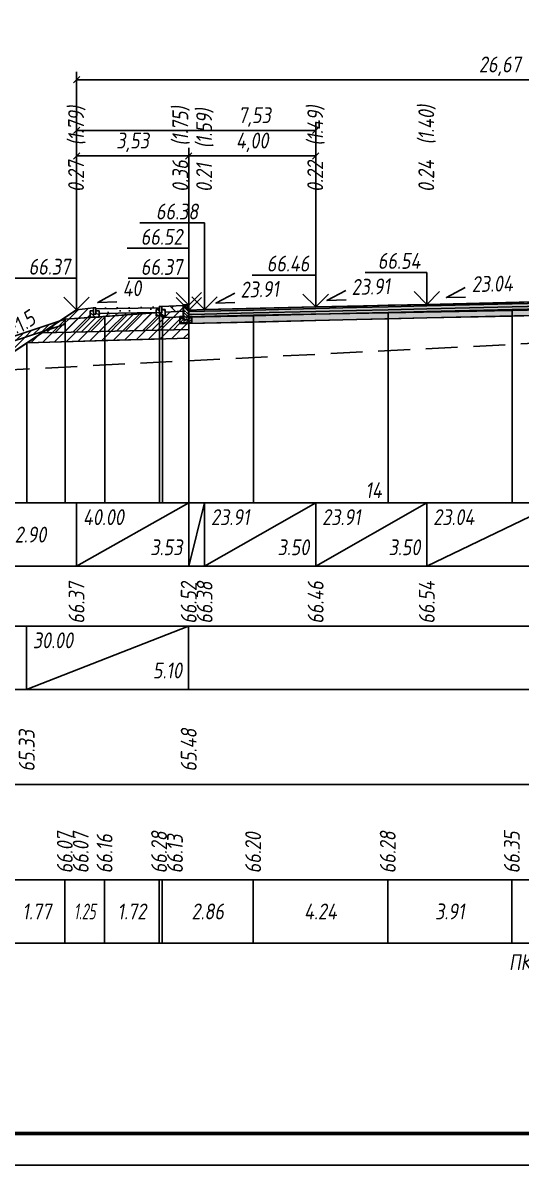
# Model space of a CAD drawing. Extents: x -717 to 1451, y -133302 to 233.
# Drawn here: x 111 to 189.5, y -124706.4 to -124526.3 of the extents above; entities that cross this region are included whole.
import ezdxf
from ezdxf.enums import TextEntityAlignment as Align

# ---------------------------------------------------------------- set-up
doc = ezdxf.new("R2010")
doc.units = 0
doc.linetypes.add('штриховая', pattern=[0.75, 0.5, -0.25])
for name, color, linetype in [('Интерполированный поперечник', 2, 'Continuous'), ('КОД_399', 252, 'Continuous'), ('Код_510', 7, 'Continuous'), ('Код_514', 1, 'Continuous'), ('Код_516', 1, 'Continuous'), ('Контур_0', 7, 'Continuous'), ('Контур_2660', 7, 'Continuous'), ('Контур_2665', 7, 'Continuous'), ('Контур_400', 7, 'Continuous'), ('Контур_508', 7, 'Continuous'), ('Контур_512', 7, 'Continuous'), ('Контур_513', 7, 'Continuous'), ('Красный поперечник', 1, 'Continuous'), ('Объём_2501', 7, 'Continuous'), ('Объём_2650', 7, 'Continuous'), ('Объём_2660', 7, 'Continuous'), ('Объём_2661', 7, 'Continuous'), ('Объём_2665', 7, 'Continuous'), ('Объём_2666', 7, 'Continuous'), ('Откосы', 7, 'Continuous'), ('Отметки покрытия', 7, 'Continuous'), ('Подписи поперечников', 7, 'Continuous'), ('Рабочие отметки', 7, 'Continuous'), ('Рабочие отметки доп.', 7, 'Continuous'), ('Слои выравнивания', 7, 'Continuous'), ('Таблица', 7, 'Continuous'), ('Уклоны проезжей части', 7, 'Continuous'), ('Черный поперечник', 3, 'Continuous')]:
    doc.layers.add(name, color=color, linetype=linetype)
for name, color, linetype, true_color in [('Контур_2540', 2, 'Continuous', 0xffff00), ('Контур_2562', 3, 'Continuous', 0x00ff00), ('Контур_2570', 7, 'Continuous', 0x80ff00), ('Контур_2725', 7, 'Continuous', 0x323232), ('Контур_2736', 4, 'Continuous', 0x00ffff), ('Контур_2760', 7, 'Continuous', 0x323232), ('Контур_2761', 7, 'Continuous', 0x323232), ('Контур_2762', 7, 'Continuous', 0x323232), ('Контур_2763', 7, 'Continuous', 0x323232), ('Контур_402', 7, 'Continuous', 0xff6464), ('Контур_703', 4, 'Continuous', 0x00ffff), ('Объём_2520', 7, 'Continuous', 0x80ffff), ('Объём_2540', 2, 'Continuous', 0xffff00), ('Объём_2562', 3, 'Continuous', 0x00ff00), ('Объём_2563', 7, 'Continuous', 0xff8000), ('Объём_2570', 7, 'Continuous', 0x80ff00), ('Объём_2600', 7, 'Continuous', 0x808000), ('Объём_2746', 2, 'Continuous', 0xffff00)]:
    doc.layers.add(name, color=color, linetype=linetype, true_color=true_color)
doc.styles.get("Standard").update_dxf_attribs({"font": 'txt', "height": 2.5})
doc.styles.add('М', font='romand.shx', dxfattribs={"width": 0.8, "oblique": 10, "height": 2.5})
doc.dimstyles.new('ISO-25', dxfattribs={"dimtxt": 2.5, "dimasz": 2.5, "dimexe": 1.25, "dimexo": 0.625, "dimtad": 1, "dimtxsty": 'Standard', "dimcen": 2.5, "dimadec": 0, "dimazin": 0, "dimtfac": 1, "dimtmove": 0, "dimatfit": 3, "dimfxl": 1, "dimarcsym": 0})

# ---------------------------------------------------------------- blocks, each defined once
blk = doc.blocks.new('_Oblique')
at = {"color": 0, "linetype": 'ByBlock', "lineweight": -2}
blk.add_line((-0.5, -0.5), (0.5, 0.5), dxfattribs=at)
blk = doc.blocks.new('*D3941')
at = {"color": 0, "lineweight": -2, "transparency": 16777216}
for p, q in [((119.51, -124570.98), (119.51, -124546.03)), ((137.18, -124571.03), (137.18, -124546.03)), ((119.51, -124547.28), (137.18, -124547.28))]:
    blk.add_line(p, q, dxfattribs=at)
at = {"layer": 'Defpoints', "color": 0, "transparency": 16777216}
for p in [(137.18, -124547.28), (119.51, -124571.61), (137.18, -124571.65)]:
    blk.add_point(p, dxfattribs=at)
at = {"color": 0, "lineweight": -2, "transparency": 16777216, "rotation": 180}
blk.add_blockref('_Oblique', (119.51, -124547.28), dxfattribs=at)
at = {"color": 0, "lineweight": -2, "transparency": 16777216}
blk.add_blockref('_Oblique', (137.18, -124547.28), dxfattribs=at)
at = {"color": 0, "transparency": 16777216, "insert": (128.34, -124545.16), "char_height": 2.5, "width": 10, "attachment_point": 5, "style": 'М'}
blk.add_mtext('3,53', dxfattribs=at)
blk = doc.blocks.new('*D3943')
at = {"color": 0, "lineweight": -2, "transparency": 16777216}
for p, q in [((137.18, -124571.03), (137.18, -124546.03)), ((157.18, -124570.55), (157.18, -124546.03)), ((137.18, -124547.28), (157.18, -124547.28))]:
    blk.add_line(p, q, dxfattribs=at)
at = {"layer": 'Defpoints', "color": 0, "transparency": 16777216}
for p in [(157.18, -124547.28), (137.18, -124571.65), (157.18, -124571.17)]:
    blk.add_point(p, dxfattribs=at)
at = {"color": 0, "lineweight": -2, "transparency": 16777216, "rotation": 180}
blk.add_blockref('_Oblique', (137.18, -124547.28), dxfattribs=at)
at = {"color": 0, "lineweight": -2, "transparency": 16777216}
blk.add_blockref('_Oblique', (157.18, -124547.28), dxfattribs=at)
at = {"color": 0, "transparency": 16777216, "insert": (147.18, -124545.16), "char_height": 2.5, "width": 9.1667, "attachment_point": 5, "style": 'М'}
blk.add_mtext('4,00', dxfattribs=at)
blk = doc.blocks.new('*D3946')
at = {"color": 0, "lineweight": -2, "transparency": 16777216}
for p, q in [((119.51, -124571.73), (119.51, -124542.03)), ((119.51, -124543.28), (157.18, -124543.28)), ((157.18, -124570.55), (157.18, -124542.03))]:
    blk.add_line(p, q, dxfattribs=at)
at = {"layer": 'Defpoints', "color": 0, "transparency": 16777216}
for p in [(157.18, -124543.28), (157.18, -124571.17), (119.51, -124572.36)]:
    blk.add_point(p, dxfattribs=at)
at = {"color": 0, "lineweight": -2, "transparency": 16777216, "rotation": 180}
blk.add_blockref('_Oblique', (119.51, -124543.28), dxfattribs=at)
at = {"color": 0, "lineweight": -2, "transparency": 16777216}
blk.add_blockref('_Oblique', (157.18, -124543.28), dxfattribs=at)
at = {"color": 0, "transparency": 16777216, "insert": (147.54, -124541.16), "char_height": 2.5, "width": 10, "attachment_point": 5, "style": 'М'}
blk.add_mtext('7,53', dxfattribs=at)
blk = doc.blocks.new('*D3947')
at = {"color": 0, "lineweight": -2, "transparency": 16777216}
for p, q in [((119.51, -124571.73), (119.51, -124534.03)), ((252.87, -124569.68), (252.87, -124534.03)), ((119.51, -124535.28), (252.87, -124535.28))]:
    blk.add_line(p, q, dxfattribs=at)
at = {"layer": 'Defpoints', "color": 0, "transparency": 16777216}
for p in [(252.87, -124535.28), (252.87, -124570.3), (119.51, -124572.36)]:
    blk.add_point(p, dxfattribs=at)
at = {"color": 0, "lineweight": -2, "transparency": 16777216, "rotation": 180}
blk.add_blockref('_Oblique', (119.51, -124535.28), dxfattribs=at)
at = {"color": 0, "lineweight": -2, "transparency": 16777216}
blk.add_blockref('_Oblique', (252.87, -124535.28), dxfattribs=at)
at = {"color": 0, "transparency": 16777216, "insert": (186.19, -124533.16), "char_height": 2.5, "width": 12.5, "attachment_point": 5, "style": 'М'}
blk.add_mtext('26,67', dxfattribs=at)
blk = doc.blocks.new('БР100.30.18')
at = {"linetype": 'Continuous', "lineweight": 13}
h = blk.add_hatch(dxfattribs=at)
h.set_pattern_fill('ANSI35', scale=5)
h.set_pattern_definition([(45, (-1504.996, -4799.2297), (-0.88388348, 0.88388348), []), (45, (-1504.1121, -4799.2297), (-0.88388348, 0.88388348), [1.5625, -0.3125, 0, -0.3125])])
h.paths.add_polyline_path([(0.3, 3.47), (1.8, 3.47), (1.8, -1.03), (0, -1.03), (0, 1.97)])
h = blk.add_hatch(dxfattribs=at)
h.set_pattern_fill('ANSI35', scale=5, angle=90)
h.set_pattern_definition([(135, (-1504.996, -4800.7297), (-0.88388348, -0.88388348), []), (135, (-1504.996, -4799.8458), (-0.88388348, -0.88388348), [1.5625, -0.3125, 0, -0.3125])])
h.paths.add_polyline_path([(-1, -0.03), (0, -0.03), (0, -1.03), (1.8, -1.03), (1.8, -0.03), (2.8, -0.03), (2.8, -2.03), (-1, -2.03)])
at = {"color": 7, "lineweight": 30}
blk.add_lwpolyline([(1.8, -1.03), (0, -1.03), (0, 1.97), (0.3, 3.47), (1.8, 3.47)], close=True, dxfattribs=at)
at = {"linetype": 'Continuous'}
blk.add_lwpolyline([(0, -0.03), (-1, -0.03), (-1, -2.03), (2.8, -2.03), (2.8, -0.03), (1.8, -0.03)], dxfattribs=at)

msp = doc.modelspace()

# ---------------------------------------------------------------- hatches: boundary and pattern name
at = {"linetype": 'Continuous', "lineweight": 13}
h = msp.add_hatch(dxfattribs=at)
h.set_pattern_fill('ANSI35', scale=5, angle=90)
h.set_pattern_definition([(135, (-1698.3851, -58843.6025), (-0.883883476, -0.883883476), []), (135, (-1698.3851, -58842.7186), (-0.883883476, -0.883883476), [1.5625, -0.3125, 0, -0.3125])])
h.paths.add_polyline_path([(123.061, -124571.731), (122.562, -124571.731), (122.561, -124572.231), (122.161, -124572.231), (122.161, -124571.731), (121.661, -124571.731), (121.661, -124572.731), (123.061, -124572.731)])
at = {"linetype": 'Continuous'}
h = msp.add_hatch(dxfattribs=at)
h.set_pattern_fill('ANSI31', color=256, scale=15, angle=45, style=0)
h.set_pattern_definition([(90, (-1752.8261, -129524.6555), (-1.875, 3e-16), [])])
h.paths.add_polyline_path([(122.561, -124571.231), (132.557, -124571.025), (132.557, -124571.225), (122.561, -124571.423)])
at = {"linetype": 'Continuous', "lineweight": 13}
h = msp.add_hatch(dxfattribs=at)
h.set_pattern_fill('ANSI35', scale=5, angle=90)
h.set_pattern_definition([(135, (-1708.7807, -58843.3964), (-0.883883476, -0.883883476), []), (135, (-1708.7807, -58842.5126), (-0.883883476, -0.883883476), [1.5625, -0.3125, 0, -0.3125])])
h.paths.add_polyline_path([(133.457, -124571.525), (132.957, -124571.525), (132.957, -124572.025), (132.557, -124572.025), (132.557, -124571.525), (132.057, -124571.525), (132.057, -124572.525), (133.457, -124572.525)])
at = {"linetype": 'Continuous'}
h = msp.add_hatch(dxfattribs=at)
h.set_pattern_fill('AR-HBONE', color=253, scale=0.3)
h.set_pattern_definition([(45, (-140.3899, -130376.874), (0, 1.69705627), [3.6, -1.2]), (135, (-139.5414, -130376.0254), (1e-16, 1.69705627), [3.6, -1.2])])
h.paths.add_polyline_path([(132.557, -124571.025), (132.557, -124572.025), (132.557, -124572.025)])
h.paths.add_polyline_path([(136.278, -124570.876), (132.957, -124571.025), (132.957, -124571.525), (133.457, -124571.525), (133.457, -124571.903), (136.278, -124571.777)])
at = {"layer": 'КОД_399'}
h = msp.add_hatch(dxfattribs=at)
h.set_pattern_fill('AR-CONC', scale=0.7, angle=45, style=0)
h.set_pattern_definition([(95, (-1752.908, -129524.7447), (3.860864, 3.2396496), [0.525, -5.775]), (40, (-1752.908, -129524.7447), (-4.409945, 3.036377), [0.42, -4.62]), (145.45144, (-1752.5863, -129524.4747), (-0.549081, 6.2760265), [0.4461813, -4.907995]), (91.1842, (-1753.898, -129523.755), (6.101854, 4.4632964), [0.7875, -8.6625]), (141.63564, (-1753.3895, -129523.383), (-0.1953, 9.447982), [0.669272, -7.361996]), (36.18416, (-1753.898, -129523.755), (-0.1953, 9.447982), [0.63, -6.93]), (66, (-1753.1556, -129523.5073), (4.947401, 0.9616773), [0.525, -5.775]), (11, (-1753.1556, -129523.507), (-2.38496, 4.793659), [0.42, -4.62]), (116.45144, (-1752.7433, -129523.427), (2.562441, 5.7553363), [0.4461813, -4.907995]), (82.5, (-1752.908, -129524.7447), (-1.5875523, 1.7079287), [0, -4.564, 0, -4.69, 0, -4.6375]), (52.5, (-1752.908, -129524.7447), (-0.6501106, 3.2543661), [0, -2.674, 0, -4.459, 0, -1.7675]), (12.5, (-1754.0119, -129525.8485), (2.7539272, 2.5306453), [0, -1.75, 0, -5.46, 0, -7.245]), (2.5, (-1754.507, -129526.3435), (2.3911299, 3.3821186), [0, -2.275, 0, -3.626, 0, -5.145])])
h.paths.add_polyline_path([(123.061, -124571.731), (122.561, -124571.731), (122.561, -124571.423), (132.557, -124571.225), (132.557, -124571.525), (132.057, -124571.525), (132.057, -124571.985), (123.061, -124572.163)])
at = {"layer": 'Объём_2563'}
h = msp.add_hatch(dxfattribs=at)
h.set_pattern_fill('ANSI31', color=256, scale=0.3)
h.paths.add_polyline_path([(135.678, -124573.776), (134.756, -124574.698), (114.037, -124575.193), (119.507, -124571.547), (122.161, -124571.231), (122.161, -124571.731), (121.661, -124571.731), (121.661, -124572.731), (123.061, -124572.731), (123.061, -124572.163), (132.057, -124571.985), (132.057, -124572.525), (133.457, -124572.525), (133.457, -124571.903), (136.278, -124571.777), (136.279, -124572.591), (135.779, -124572.591), (135.78, -124573.591), (137.178, -124573.59), (137.178, -124573.74)])
h.paths.add_polyline_path([(248.483, -124572.389), (246.983, -124572.388), (246.983, -124570.238), (252.867, -124570.241), (257.445, -124573.293), (249.383, -124573.289)])
at = {"layer": 'Объём_2570'}
h = msp.add_hatch(dxfattribs=at)
h.set_pattern_fill('ANSI31', color=256, scale=0.2)
h.paths.add_polyline_path([(117.715, -124573.794), (108.888, -124576.736), (105, -124578.178), (105, -124577.428), (108.888, -124575.986), (117.719, -124573.041)])
h.paths.add_polyline_path([(233.678, -124571.893), (240.445, -124573.824), (242.307, -124574.266), (249.212, -124574.801), (256.65, -124574.571), (257.897, -124574.559), (266.235, -124574.251), (266.235, -124575.001), (257.897, -124575.309), (256.65, -124575.321), (249.212, -124575.551), (242.307, -124575.016), (240.445, -124574.574), (233.678, -124572.643)])
at = {"layer": 'Объём_2600'}
h = msp.add_hatch(dxfattribs=at)
h.set_pattern_fill('ANSI31', color=6, scale=0.4)
h.paths.add_polyline_path([(137.178, -124576.012), (111.66, -124576.778), (105, -124581.218), (94.693, -124581.739), (102.02, -124579.284), (108.888, -124576.736), (117.715, -124573.794), (117.719, -124573.041), (132.564, -124572.001), (133.064, -124572.751), (137.178, -124572.655)])
h.paths.add_polyline_path([(263.559, -124576.035), (261.894, -124576.035), (261.894, -124576.259), (215.604, -124574.87), (215.604, -124571.088), (224.669, -124570.827), (225.329, -124570.83), (231.64, -124571.312), (231.64, -124572.062), (240.445, -124574.574), (242.307, -124575.016), (249.212, -124575.551), (256.65, -124575.321), (257.897, -124575.309), (265.044, -124575.045)])
at = {"layer": 'Слои выравнивания'}
for color, points in [(2, [(137.178, -124571.59), (139.678, -124571.53), (147.379, -124571.346), (157.178, -124571.112), (163.584, -124570.958), (168.586, -124570.839), (174.678, -124570.693), (188.139, -124570.383), (195.428, -124570.215), (195.428, -124570.465), (188.139, -124570.633), (174.678, -124570.943), (168.586, -124571.089), (163.584, -124571.208), (157.178, -124571.362), (147.379, -124571.596), (139.678, -124571.78), (137.178, -124571.84)]), (3, [(137.178, -124571.84), (139.678, -124571.78), (147.379, -124571.596), (157.178, -124571.362), (163.584, -124571.208), (168.586, -124571.089), (174.678, -124570.943), (188.139, -124570.633), (195.428, -124570.465), (195.428, -124570.915), (188.139, -124571.083), (174.678, -124571.393), (168.586, -124571.539), (163.584, -124571.658), (157.178, -124571.812), (147.379, -124572.046), (139.678, -124572.23), (137.178, -124572.29)]), (4, [(137.178, -124572.29), (139.678, -124572.23), (147.379, -124572.046), (157.178, -124571.812), (163.584, -124571.658), (168.586, -124571.539), (174.678, -124571.393), (188.139, -124571.083), (195.428, -124570.915), (195.428, -124571.365), (188.139, -124571.533), (174.678, -124571.843), (168.586, -124571.989), (163.584, -124572.108), (157.178, -124572.262), (147.379, -124572.496), (139.678, -124572.68), (137.178, -124572.74)]), (5, [(137.178, -124572.74), (139.678, -124572.68), (147.379, -124572.496), (157.178, -124572.262), (163.584, -124572.108), (168.586, -124571.989), (174.678, -124571.843), (188.139, -124571.533), (195.428, -124571.365), (195.428, -124572.365), (188.139, -124572.533), (174.678, -124572.843), (168.586, -124572.989), (163.584, -124573.108), (157.178, -124573.262), (147.379, -124573.496), (139.678, -124573.68), (137.178, -124573.74)])]:
    msp.add_hatch(color=color, dxfattribs=at).paths.add_polyline_path(points)

# ---------------------------------------------------------------- linework, layer by layer
at = {"flags": 128}
msp.add_lwpolyline([(-30.054, -124706.421), (389.946, -124706.421), (389.946, -124409.421), (-30.054, -124409.421)], close=True, dxfattribs=at)
at = {"const_width": 0.6, "flags": 128}
msp.add_lwpolyline([(-10.054, -124701.421), (384.946, -124701.421), (384.946, -124414.421), (-10.054, -124414.421)], close=True, dxfattribs=at)
for points in [[(122.161, -124571.731), (121.661, -124571.731), (121.661, -124572.731), (123.061, -124572.731), (123.061, -124571.731), (122.561, -124571.731), (122.561, -124572.231), (122.161, -124572.231), (122.161, -124571.731)], [(122.561, -124571.231), (122.161, -124571.231), (122.161, -124572.231), (122.561, -124572.231), (122.561, -124571.231)], [(122.561, -124571.423), (132.557, -124571.225)], [(123.061, -124572.163), (132.057, -124571.985)], [(132.557, -124571.525), (132.057, -124571.525), (132.057, -124572.525), (133.457, -124572.525), (133.457, -124571.525), (132.957, -124571.525), (132.957, -124572.025), (132.557, -124572.025), (132.557, -124571.525)], [(132.957, -124571.025), (132.557, -124571.025), (132.557, -124572.025), (132.957, -124572.025), (132.957, -124571.025)], [(132.957, -124571.025), (136.278, -124570.876), (136.278, -124571.777), (133.457, -124571.903), (133.457, -124571.525), (132.957, -124571.525), (132.957, -124571.025)]]:
    msp.add_lwpolyline(points)
at = {"layer": 'Интерполированный поперечник', "linetype": 'штриховая', "ltscale": 10, "flags": 128}
msp.add_lwpolyline([(92.141, -124581.868), (242.233, -124574.28)], dxfattribs=at)
at = {"layer": 'Код_510'}
for p, q in [((117.66, -124671.421), (117.66, -124661.421)), ((117.665, -124671.421), (117.665, -124661.421)), ((123.921, -124671.421), (123.921, -124661.421)), ((132.51, -124671.421), (132.51, -124661.421)), ((133.01, -124671.421), (133.01, -124661.421)), ((147.325, -124671.421), (147.325, -124661.421)), ((168.532, -124671.421), (168.532, -124661.421)), ((188.085, -124671.421), (188.085, -124661.421))]:
    msp.add_line(p, q, dxfattribs=at)
at = {"layer": 'Код_514'}
for p, q in [((119.507, -124612), (119.507, -124602)), ((119.507, -124612), (137.178, -124602)), ((137.178, -124612), (137.178, -124602)), ((137.178, -124612), (137.178, -124602)), ((137.178, -124612), (139.678, -124602)), ((139.678, -124612), (139.678, -124602)), ((139.678, -124612), (157.178, -124602)), ((157.178, -124612), (157.178, -124602)), ((157.178, -124612), (174.678, -124602)), ((174.678, -124612), (174.678, -124602)), ((174.678, -124612), (195.428, -124602))]:
    msp.add_line(p, q, dxfattribs=at)
at = {"layer": 'Код_516'}
for p, q in [((111.605, -124631.421), (111.605, -124621.421)), ((111.605, -124631.421), (137.124, -124621.421)), ((137.124, -124631.421), (137.124, -124621.421))]:
    msp.add_line(p, q, dxfattribs=at)
at = {"layer": 'Контур_0', "flags": 128}
for points in [[(119.507, -124571.547), (105, -124581.218), (105, -124581.218), (105, -124581.218), (105, -124581.218), (105, -124581.218), (105, -124581.218), (105, -124581.218), (105, -124581.218), (105, -124581.218), (105, -124581.218), (105, -124581.218), (105, -124581.218), (105, -124581.218), (105, -124581.218), (105, -124581.218)], [(119.507, -124571.547), (105, -124581.218)]]:
    msp.add_lwpolyline(points, dxfattribs=at)
at = {"layer": 'Контур_0', "color": 250, "flags": 128}
for points in [[(114.037, -124575.193), (134.756, -124574.698), (135.678, -124573.776), (137.178, -124573.74)], [(135.678, -124573.776), (137.178, -124573.74), (137.178, -124574.64), (134.756, -124574.698), (135.678, -124573.776), (135.678, -124573.776)]]:
    msp.add_lwpolyline(points, dxfattribs=at)
at = {"layer": 'Контур_2540', "flags": 128}
msp.add_lwpolyline([(137.178, -124576.012), (111.66, -124576.778), (114.037, -124575.193), (137.178, -124574.64), (137.178, -124576.012), (137.178, -124576.012)], dxfattribs=at)
at = {"layer": 'Контур_2562', "flags": 128}
msp.add_lwpolyline([(119.507, -124571.547), (119.507, -124571.547), (119.507, -124571.547), (119.507, -124571.547), (119.507, -124571.547)], dxfattribs=at)
at = {"layer": 'Контур_2570', "flags": 128}
msp.add_lwpolyline([(108.888, -124576.736), (117.715, -124573.794), (117.719, -124573.791), (117.719, -124573.041), (123.975, -124572.602), (132.564, -124572.001), (133.064, -124572.751), (147.379, -124572.418), (168.586, -124572.013), (188.139, -124571.644), (195.428, -124571.496), (215.604, -124571.088), (224.669, -124570.827), (225.329, -124570.83), (231.64, -124571.312), (231.64, -124572.062), (240.445, -124574.574), (242.307, -124575.016), (242.307, -124575.016), (249.212, -124575.551), (256.65, -124575.321), (257.897, -124575.309), (291.235, -124574.079)], dxfattribs=at)
at = {"layer": 'Контур_2660', "flags": 128}
msp.add_lwpolyline([(111.66, -124576.778), (137.178, -124576.012)], dxfattribs=at)
at = {"layer": 'Контур_2665', "flags": 128}
msp.add_lwpolyline([(119.507, -124571.547), (119.507, -124571.547)], dxfattribs=at)
at = {"layer": 'Контур_2725', "flags": 128}
msp.add_lwpolyline([(137.178, -124573.74), (139.678, -124573.68), (147.379, -124573.496), (157.178, -124573.262), (163.584, -124573.108), (168.586, -124572.989), (174.678, -124572.843), (188.139, -124572.533), (195.428, -124572.365), (201.777, -124572.368), (215.604, -124572.374)], dxfattribs=at)
at = {"layer": 'Контур_2736', "flags": 128}
msp.add_lwpolyline([(119.507, -124571.547), (105, -124581.218)], dxfattribs=at)
at = {"layer": 'Контур_2760', "flags": 128}
msp.add_lwpolyline([(137.178, -124571.59), (139.678, -124571.53), (147.379, -124571.346), (157.178, -124571.112), (163.584, -124570.958), (168.586, -124570.839), (174.678, -124570.693), (188.139, -124570.383), (195.428, -124570.215), (201.777, -124570.218), (215.604, -124570.224)], dxfattribs=at)
at = {"layer": 'Контур_2761', "flags": 128}
msp.add_lwpolyline([(137.178, -124571.84), (139.678, -124571.78), (147.379, -124571.596), (157.178, -124571.362), (163.584, -124571.208), (168.586, -124571.089), (174.678, -124570.943), (188.139, -124570.633), (195.428, -124570.465), (201.777, -124570.468), (215.604, -124570.474)], dxfattribs=at)
at = {"layer": 'Контур_2762', "flags": 128}
msp.add_lwpolyline([(137.178, -124572.29), (139.678, -124572.23), (147.379, -124572.046), (157.178, -124571.812), (163.584, -124571.658), (168.586, -124571.539), (174.678, -124571.393), (188.139, -124571.083), (195.428, -124570.915), (201.777, -124570.918), (215.604, -124570.924)], dxfattribs=at)
at = {"layer": 'Контур_2763', "flags": 128}
msp.add_lwpolyline([(137.178, -124572.74), (139.678, -124572.68), (147.379, -124572.496), (157.178, -124572.262), (163.584, -124572.108), (168.586, -124571.989), (174.678, -124571.843), (188.139, -124571.533), (195.428, -124571.365), (201.777, -124571.368), (215.604, -124571.374)], dxfattribs=at)
at = {"layer": 'Контур_400', "flags": 128}
msp.add_lwpolyline([(137.178, -124571.59), (139.678, -124571.53), (139.678, -124571.53), (157.178, -124571.112), (157.178, -124571.112), (157.178, -124571.112), (157.178, -124571.112), (174.678, -124570.693), (195.428, -124570.215)], dxfattribs=at)
at = {"layer": 'Контур_402', "flags": 128}
msp.add_lwpolyline([(111.66, -124576.778), (137.178, -124576.012), (137.178, -124573.74), (174.678, -124572.843), (195.428, -124572.365), (215.604, -124572.374), (215.604, -124574.87), (261.894, -124576.259)], dxfattribs=at)
at = {"layer": 'Контур_508', "flags": 128}
msp.add_lwpolyline([(105, -124581.218), (111.66, -124576.778), (137.178, -124576.012), (137.178, -124573.74), (174.678, -124572.843), (195.428, -124572.365), (215.604, -124572.374), (215.604, -124574.87), (261.894, -124576.259), (261.894, -124576.035), (263.559, -124576.035), (266.235, -124574.251)], dxfattribs=at)
at = {"layer": 'Контур_512', "flags": 128}
msp.add_lwpolyline([(105, -124581.218), (111.66, -124576.778), (137.178, -124576.012)], dxfattribs=at)
at = {"layer": 'Контур_513', "flags": 128}
msp.add_lwpolyline([(105, -124581.218), (111.66, -124576.778), (137.178, -124576.012), (137.178, -124573.74), (174.678, -124572.843), (195.428, -124572.365), (215.604, -124572.374), (215.604, -124574.87), (261.894, -124576.259), (261.894, -124576.035), (263.559, -124576.035), (266.235, -124574.251)], dxfattribs=at)
at = {"layer": 'Контур_703', "flags": 128}
msp.add_lwpolyline([(119.507, -124571.547), (105, -124581.218)], dxfattribs=at)
at = {"layer": 'Красный поперечник'}
for p, q in [((174.678, -124570.693), (195.428, -124570.215)), ((105, -124581.218), (119.507, -124571.547)), ((137.178, -124571.59), (139.678, -124571.53)), ((139.678, -124571.53), (157.178, -124571.112)), ((157.178, -124571.112), (174.678, -124570.693)), ((111.66, -124576.778), (111.66, -124602)), ((137.178, -124576.012), (137.178, -124602))]:
    msp.add_line(p, q, dxfattribs=at)
at = {"layer": 'Объём_2501', "flags": 128}
for points in [[(137.178, -124571.59), (139.678, -124571.53), (139.678, -124571.53), (157.178, -124571.112), (157.178, -124571.112), (157.178, -124571.112), (157.178, -124571.112), (174.678, -124570.693), (195.428, -124570.215)], [(137.178, -124571.59), (139.678, -124571.53), (139.678, -124571.53), (157.178, -124571.112)]]:
    msp.add_lwpolyline(points, dxfattribs=at)
at = {"layer": 'Объём_2520', "color": 250, "flags": 128}
msp.add_lwpolyline([(135.678, -124573.776), (137.178, -124573.74), (137.178, -124574.64), (134.756, -124574.698), (135.678, -124573.776), (135.678, -124573.776)], dxfattribs=at)
msp.add_lwpolyline([(135.678, -124573.776), (137.178, -124573.74), (137.178, -124574.64), (134.756, -124574.698), (135.678, -124573.776), (135.678, -124573.776)], dxfattribs=at)
at = {"layer": 'Объём_2540', "flags": 128}
msp.add_lwpolyline([(137.178, -124576.012), (111.66, -124576.778), (114.037, -124575.193), (137.178, -124574.64), (137.178, -124576.012), (137.178, -124576.012)], dxfattribs=at)
msp.add_lwpolyline([(137.178, -124576.012), (111.66, -124576.778), (114.037, -124575.193), (137.178, -124574.64), (137.178, -124576.012), (137.178, -124576.012)], dxfattribs=at)
at = {"layer": 'Объём_2562', "flags": 128}
msp.add_lwpolyline([(119.507, -124571.547), (119.507, -124571.547), (119.507, -124571.547), (119.507, -124571.547), (119.507, -124571.547)], dxfattribs=at)
msp.add_lwpolyline([(119.507, -124571.547), (119.507, -124571.547), (119.507, -124571.547), (119.507, -124571.547), (119.507, -124571.547)], dxfattribs=at)
at = {"layer": 'Объём_2563', "color": 250, "flags": 128}
msp.add_lwpolyline([(135.678, -124573.776), (134.756, -124574.698), (114.037, -124575.193), (119.507, -124571.547), (122.161, -124571.231), (122.161, -124571.731), (121.661, -124571.731), (121.661, -124572.731), (123.061, -124572.731), (123.061, -124572.163), (132.057, -124571.985), (132.057, -124572.525), (133.457, -124572.525), (133.457, -124571.903), (136.278, -124571.777), (136.279, -124572.591), (135.779, -124572.591), (135.78, -124573.591), (137.178, -124573.59), (137.178, -124573.74), (135.678, -124573.776), (135.678, -124573.776)], dxfattribs=at)
at = {"layer": 'Объём_2570', "flags": 128}
msp.add_lwpolyline([(117.715, -124573.794), (108.888, -124576.736), (105, -124578.178), (105, -124577.428), (108.888, -124575.986), (117.719, -124573.041), (117.715, -124573.794), (117.715, -124573.794)], dxfattribs=at)
msp.add_lwpolyline([(117.715, -124573.794), (108.888, -124576.736), (105, -124578.178), (105, -124577.428), (108.888, -124575.986), (117.719, -124573.041), (117.715, -124573.794), (117.715, -124573.794)], dxfattribs=at)
at = {"layer": 'Объём_2650', "flags": 128}
msp.add_lwpolyline([(137.178, -124576.012), (111.66, -124576.778), (105, -124581.218), (94.693, -124581.739), (102.02, -124579.284), (108.888, -124576.736), (117.715, -124573.794), (117.719, -124573.041), (132.564, -124572.001), (133.064, -124572.751), (137.178, -124572.655), (137.178, -124576.012), (137.178, -124576.012)], dxfattribs=at)
at = {"layer": 'Объём_2650', "color": 6, "flags": 128}
msp.add_lwpolyline([(137.178, -124576.012), (111.66, -124576.778), (105, -124581.218), (94.693, -124581.739), (102.02, -124579.284), (108.888, -124576.736), (117.715, -124573.794), (117.719, -124573.041), (132.564, -124572.001), (133.064, -124572.751), (137.178, -124572.655), (137.178, -124576.012), (137.178, -124576.012)], dxfattribs=at)
at = {"layer": 'Объём_2660', "flags": 128}
msp.add_lwpolyline([(111.66, -124576.778), (137.178, -124576.012)], dxfattribs=at)
msp.add_lwpolyline([(111.66, -124576.778), (137.178, -124576.012)], dxfattribs=at)
at = {"layer": 'Объём_2661', "flags": 128}
msp.add_lwpolyline([(119.507, -124571.547), (105, -124581.218)], dxfattribs=at)
msp.add_lwpolyline([(119.507, -124571.547), (105, -124581.218)], dxfattribs=at)
at = {"layer": 'Объём_2665', "flags": 128}
msp.add_lwpolyline([(119.507, -124571.547), (119.507, -124571.547)], dxfattribs=at)
msp.add_lwpolyline([(119.507, -124571.547), (119.507, -124571.547)], dxfattribs=at)
at = {"layer": 'Объём_2666', "flags": 128}
msp.add_lwpolyline([(119.507, -124571.547), (105, -124581.218)], dxfattribs=at)
msp.add_lwpolyline([(119.507, -124571.547), (105, -124581.218)], dxfattribs=at)
at = {"layer": 'Объём_2746', "flags": 128}
msp.add_lwpolyline([(117.715, -124573.794), (117.719, -124573.041), (132.564, -124572.001), (133.064, -124572.751), (133.064, -124576.136), (111.66, -124576.778), (114.556, -124574.847), (117.715, -124573.794), (117.715, -124573.794)], dxfattribs=at)
msp.add_lwpolyline([(117.715, -124573.794), (117.719, -124573.041), (132.564, -124572.001), (133.064, -124572.751), (133.064, -124576.136), (111.66, -124576.778), (114.556, -124574.847), (117.715, -124573.794), (117.715, -124573.794)], dxfattribs=at)
at = {"layer": 'Откосы', "color": 1, "flags": 128}
msp.add_lwpolyline([(125.854, -124570.292), (122.857, -124570.412), (125.795, -124568.793)], dxfattribs=at)
at = {"layer": 'Отметки покрытия', "color": 1}
for p, q in [((139.678, -124557.84), (129.483, -124557.84)), ((139.678, -124571.53), (139.678, -124557.84)), ((137.178, -124561.84), (127.464, -124561.84)), ((137.178, -124570.84), (137.178, -124561.84)), ((119.507, -124566.547), (109.38, -124566.547)), ((119.507, -124571.547), (119.507, -124566.547)), ((137.178, -124566.59), (127.629, -124566.59)), ((137.178, -124571.59), (137.178, -124566.59)), ((157.178, -124566.112), (147.193, -124566.112)), ((157.178, -124571.112), (157.178, -124566.112)), ((174.678, -124565.693), (164.99, -124565.693)), ((174.678, -124570.693), (174.678, -124565.693)), ((119.507, -124571.547), (117.507, -124569.547)), ((119.507, -124571.547), (121.507, -124569.547)), ((137.178, -124570.84), (135.178, -124568.84)), ((137.178, -124571.59), (135.178, -124569.59)), ((137.178, -124570.84), (139.178, -124568.84)), ((137.178, -124571.59), (139.178, -124569.59)), ((139.678, -124571.53), (137.678, -124569.53)), ((139.678, -124571.53), (141.678, -124569.53)), ((157.178, -124571.112), (155.178, -124569.112)), ((157.178, -124571.112), (159.178, -124569.112)), ((174.678, -124570.693), (172.678, -124568.693)), ((174.678, -124570.693), (176.678, -124568.693))]:
    msp.add_line(p, q, dxfattribs=at)
at = {"layer": 'Слои выравнивания'}
msp.add_line((137.178, -124571.59), (137.178, -124602), dxfattribs=at)
at = {"layer": 'Слои выравнивания', "color": 2, "flags": 128}
msp.add_lwpolyline([(137.178, -124571.59), (139.678, -124571.53), (147.379, -124571.346), (157.178, -124571.112), (163.584, -124570.958), (168.586, -124570.839), (174.678, -124570.693), (188.139, -124570.383), (195.428, -124570.215), (195.428, -124570.465), (188.139, -124570.633), (174.678, -124570.943), (168.586, -124571.089), (163.584, -124571.208), (157.178, -124571.362), (147.379, -124571.596), (139.678, -124571.78), (137.178, -124571.84)], close=True, dxfattribs=at)
at = {"layer": 'Слои выравнивания', "color": 3, "flags": 128}
msp.add_lwpolyline([(137.178, -124571.84), (139.678, -124571.78), (147.379, -124571.596), (157.178, -124571.362), (163.584, -124571.208), (168.586, -124571.089), (174.678, -124570.943), (188.139, -124570.633), (195.428, -124570.465), (195.428, -124570.915), (188.139, -124571.083), (174.678, -124571.393), (168.586, -124571.539), (163.584, -124571.658), (157.178, -124571.812), (147.379, -124572.046), (139.678, -124572.23), (137.178, -124572.29)], close=True, dxfattribs=at)
at = {"layer": 'Слои выравнивания', "color": 4, "flags": 128}
msp.add_lwpolyline([(137.178, -124572.29), (139.678, -124572.23), (147.379, -124572.046), (157.178, -124571.812), (163.584, -124571.658), (168.586, -124571.539), (174.678, -124571.393), (188.139, -124571.083), (195.428, -124570.915), (195.428, -124571.365), (188.139, -124571.533), (174.678, -124571.843), (168.586, -124571.989), (163.584, -124572.108), (157.178, -124572.262), (147.379, -124572.496), (139.678, -124572.68), (137.178, -124572.74)], close=True, dxfattribs=at)
at = {"layer": 'Слои выравнивания', "color": 5, "flags": 128}
msp.add_lwpolyline([(137.178, -124572.74), (139.678, -124572.68), (147.379, -124572.496), (157.178, -124572.262), (163.584, -124572.108), (168.586, -124571.989), (174.678, -124571.843), (188.139, -124571.533), (195.428, -124571.365), (195.428, -124572.365), (188.139, -124572.533), (174.678, -124572.843), (168.586, -124572.989), (163.584, -124573.108), (157.178, -124573.262), (147.379, -124573.496), (139.678, -124573.68), (137.178, -124573.74)], close=True, dxfattribs=at)
at = {"layer": 'Таблица'}
for p, q in [((80, -124602), (291.235, -124602)), ((80, -124612), (291.235, -124612)), ((80, -124621.421), (291.235, -124621.421)), ((79.946, -124631.421), (291.181, -124631.421)), ((79.946, -124646.421), (291.181, -124646.421)), ((79.946, -124661.421), (291.181, -124661.421)), ((79.946, -124671.421), (291.181, -124671.421))]:
    msp.add_line(p, q, dxfattribs=at)
at = {"layer": 'Уклоны проезжей части', "color": 1, "flags": 128}
for points in [[(161.955, -124569.997), (158.956, -124570.069), (161.92, -124568.497)], [(180.781, -124569.552), (177.782, -124569.621), (180.747, -124568.053)], [(125.854, -124570.292), (122.857, -124570.412), (125.795, -124568.793)], [(144.455, -124570.415), (141.456, -124570.487), (144.42, -124568.916)]]:
    msp.add_lwpolyline(points, dxfattribs=at)
at = {"layer": 'Черный поперечник', "color": 7}
for p, q in [((132.564, -124572.001), (132.564, -124602)), ((168.586, -124572.013), (168.586, -124602)), ((188.139, -124571.644), (188.139, -124602)), ((117.715, -124573.044), (117.715, -124602)), ((117.719, -124573.041), (117.719, -124602)), ((123.975, -124572.602), (123.975, -124602)), ((133.064, -124572.751), (133.064, -124602)), ((147.379, -124572.418), (147.379, -124602))]:
    msp.add_line(p, q, dxfattribs=at)
at = {"layer": 'Черный поперечник', "flags": 128}
msp.add_lwpolyline([(80, -124582), (92.121, -124581.85), (102.02, -124578.534), (108.888, -124575.986), (117.715, -124573.044), (117.719, -124573.041), (123.975, -124572.602), (132.564, -124572.001), (133.064, -124572.751), (147.379, -124572.418), (168.586, -124572.013), (188.139, -124571.644), (195.428, -124571.496), (215.604, -124571.088), (224.669, -124570.827), (225.329, -124570.83), (231.64, -124571.312), (240.445, -124573.824), (242.307, -124574.266), (249.212, -124574.801), (256.65, -124574.571), (257.897, -124574.559), (291.235, -124573.329)], dxfattribs=at)

# ---------------------------------------------------------------- block references
at = {"lineweight": 18, "xscale": -0.5, "yscale": 0.5, "zscale": 0.5, "rotation": 0.05553677703885818}
msp.add_blockref('БР100.30.18', (137.179, -124572.573), dxfattribs=at)

# ---------------------------------------------------------------- texts
at = {"layer": 'Код_510', "style": 'М', "oblique": 10, "width": 0.8}
for s, p in [('66.07', (117.66, -124660.421)), ('66.07', (120.16, -124660.421)), ('66.16', (123.921, -124660.421)), ('66.28', (132.51, -124660.421)), ('66.13', (135.01, -124660.421)), ('66.20', (147.325, -124660.421)), ('66.28', (168.532, -124660.421)), ('66.35', (188.085, -124660.421))]:
    msp.add_text(s, height=2.5, rotation=90, dxfattribs=at).set_placement(p, align=Align.MIDDLE_LEFT)
at = {"layer": 'Код_510', "style": 'М', "oblique": 10}
for s, width, p in [('1.77', 0.8, (113.247, -124666.421)), ('1.25', 0.6, (120.793, -124666.421)), ('1.72', 0.8, (128.216, -124666.421)), ('2.86', 0.8, (140.167, -124666.421)), ('4.24', 0.8, (157.929, -124666.421)), ('3.91', 0.8, (178.308, -124666.421))]:
    msp.add_text(s, height=2.5, dxfattribs=dict(at, width=width)).set_placement(p, align=Align.MIDDLE_CENTER)
at = {"layer": 'Код_514', "style": 'М', "oblique": 10, "width": 0.8}
for s, p in [('40.00', (120.507, -124603)), ('23.91', (140.678, -124603)), ('23.91', (158.178, -124603)), ('23.04', (175.678, -124603))]:
    msp.add_text(s, height=2.5, dxfattribs=at).set_placement(p, align=Align.TOP_LEFT)
msp.add_text('2.90', height=2.5, dxfattribs=at).set_placement((112.253, -124607), align=Align.MIDDLE_CENTER)
for s, p in [('3.53', (136.178, -124611)), ('3.50', (156.178, -124611)), ('3.50', (173.678, -124611))]:
    msp.add_text(s, height=2.5, dxfattribs=at).set_placement(p, align=Align.BOTTOM_RIGHT)
for s, p in [('66.37', (119.507, -124621.064)), ('66.52', (137.178, -124621.064)), ('66.38', (139.678, -124621.064)), ('66.46', (157.178, -124621.064)), ('66.54', (174.678, -124621.064))]:
    msp.add_text(s, height=2.5, rotation=90, dxfattribs=at).set_placement(p, align=Align.MIDDLE_LEFT)
at = {"layer": 'Код_516', "style": 'М', "oblique": 10, "width": 0.8}
msp.add_text('30.00', height=2.5, dxfattribs=at).set_placement((112.605, -124622.421), align=Align.TOP_LEFT)
msp.add_text('5.10', height=2.5, dxfattribs=at).set_placement((136.124, -124630.421), align=Align.BOTTOM_RIGHT)
for s, p in [('65.33', (111.66, -124644.371)), ('65.48', (137.178, -124644.371))]:
    msp.add_text(s, height=2.5, rotation=90, dxfattribs=at).set_placement(p, align=Align.MIDDLE_LEFT)
at = {"layer": 'Откосы', "color": 1, "style": 'М', "oblique": 10, "width": 0.8}
for s, rotation, p in [('40', 2.29061, (128.303, -124570.194)), ('1:1.5', 33.69007, (111.699, -124575.55))]:
    msp.add_text(s, height=2.5, rotation=rotation, dxfattribs=at).set_placement(p, align=Align.BOTTOM_CENTER)
at = {"layer": 'Отметки покрытия', "color": 1, "style": 'М', "oblique": 10, "width": 0.8}
for s, p in [('66.38', (138.678, -124558.054)), ('66.52', (136.178, -124562.054)), ('66.46', (156.178, -124566.265)), ('66.54', (173.678, -124565.847)), ('66.37', (118.507, -124566.761)), ('66.37', (136.178, -124566.804))]:
    msp.add_text(s, height=2.5, dxfattribs=at).set_placement(p, align=Align.BOTTOM_RIGHT)
at = {"layer": 'Подписи поперечников', "style": 'М', "oblique": 10, "width": 0.8}
msp.add_text('ПК 79+20.00', height=2.5, dxfattribs=at).set_placement((195.374, -124676.421), align=Align.BOTTOM_CENTER)
at = {"layer": 'Рабочие отметки', "color": 1, "style": 'М', "oblique": 10, "width": 0.8}
for s, p in [('0.27', (119.429, -124552.988)), ('0.36', (135.85, -124552.988)), ('0.21', (139.6, -124552.988)), ('0.22', (157.1, -124552.988)), ('0.24', (174.6, -124552.988))]:
    msp.add_text(s, height=2.5, rotation=90, dxfattribs=at).set_placement(p, align=Align.MIDDLE_LEFT)
at = {"layer": 'Рабочие отметки доп.', "color": 1, "style": 'М', "oblique": 10, "width": 0.8}
for s, p in [('(1.79)', (119.429, -124545.638)), ('(1.75)', (135.85, -124545.688)), ('(1.59)', (139.6, -124546.088)), ('(1.49)', (157.1, -124545.688)), ('(1.40)', (174.6, -124545.488))]:
    msp.add_text(s, height=2.5, rotation=90, dxfattribs=at).set_placement(p, align=Align.MIDDLE_LEFT)
at = {"layer": 'Слои выравнивания', "style": 'М', "oblique": 10, "width": 0.8}
msp.add_text('14', height=2.5, dxfattribs=at).set_placement((166.303, -124602), align=Align.BOTTOM_CENTER)
at = {"layer": 'Уклоны проезжей части', "color": 1, "style": 'М', "oblique": 10, "width": 0.8}
for s, rotation, p in [('23.91', 1.36957, (165.904, -124569.903)), ('23.04', 1.32009, (185.03, -124569.454)), ('40', 2.29061, (128.303, -124570.194)), ('23.91', 1.36957, (148.404, -124570.321)), ('1:1.5', 33.69007, (111.699, -124575.55))]:
    msp.add_text(s, height=2.5, rotation=rotation, dxfattribs=at).set_placement(p, align=Align.BOTTOM_CENTER)

# ---------------------------------------------------------------- dimensions: what is measured, and where the dimension line sits
at = {"color": 5}
for base, p1, p2, picture, middle in [((252.867, -124535.277), (119.507, -124572.359), (252.867, -124570.304), '*D3947', (186.187, -124533.164)), ((137.178, -124547.277), (119.507, -124571.609), (137.178, -124571.652), '*D3941', (128.342, -124545.164)), ((157.178, -124547.277), (137.178, -124571.652), (157.178, -124571.174), '*D3943', (147.178, -124545.164))]:
    dim = msp.add_linear_dim(base=base, p1=p1, p2=p2, angle=180, dimstyle='ISO-25', override={"dimasz": 1, "dimlfac": 0.2, "dimzin": 0, "dimtxsty": 'М', "dimblk1": 'Oblique', "dimblk2": 'Oblique', "dimsah": 1}, dxfattribs=at)
    dim.commit()
    dim.dimension.update_dxf_attribs({"geometry": picture, "text_midpoint": middle})
dim = msp.add_linear_dim(base=(157.178, -124543.277), p1=(119.507, -124572.359), p2=(157.178, -124571.174), angle=180, dimstyle='ISO-25', override={"dimasz": 1, "dimlfac": 0.2, "dimzin": 0, "dimtxsty": 'М', "dimblk1": 'Oblique', "dimblk2": 'Oblique', "dimsah": 1}, dxfattribs=at)
dim.commit()
dim.dimension.update_dxf_attribs({"geometry": '*D3946', "text_midpoint": (147.544, -124543.277), "dimtype": 160})

doc.saveas('drawing.dxf')
